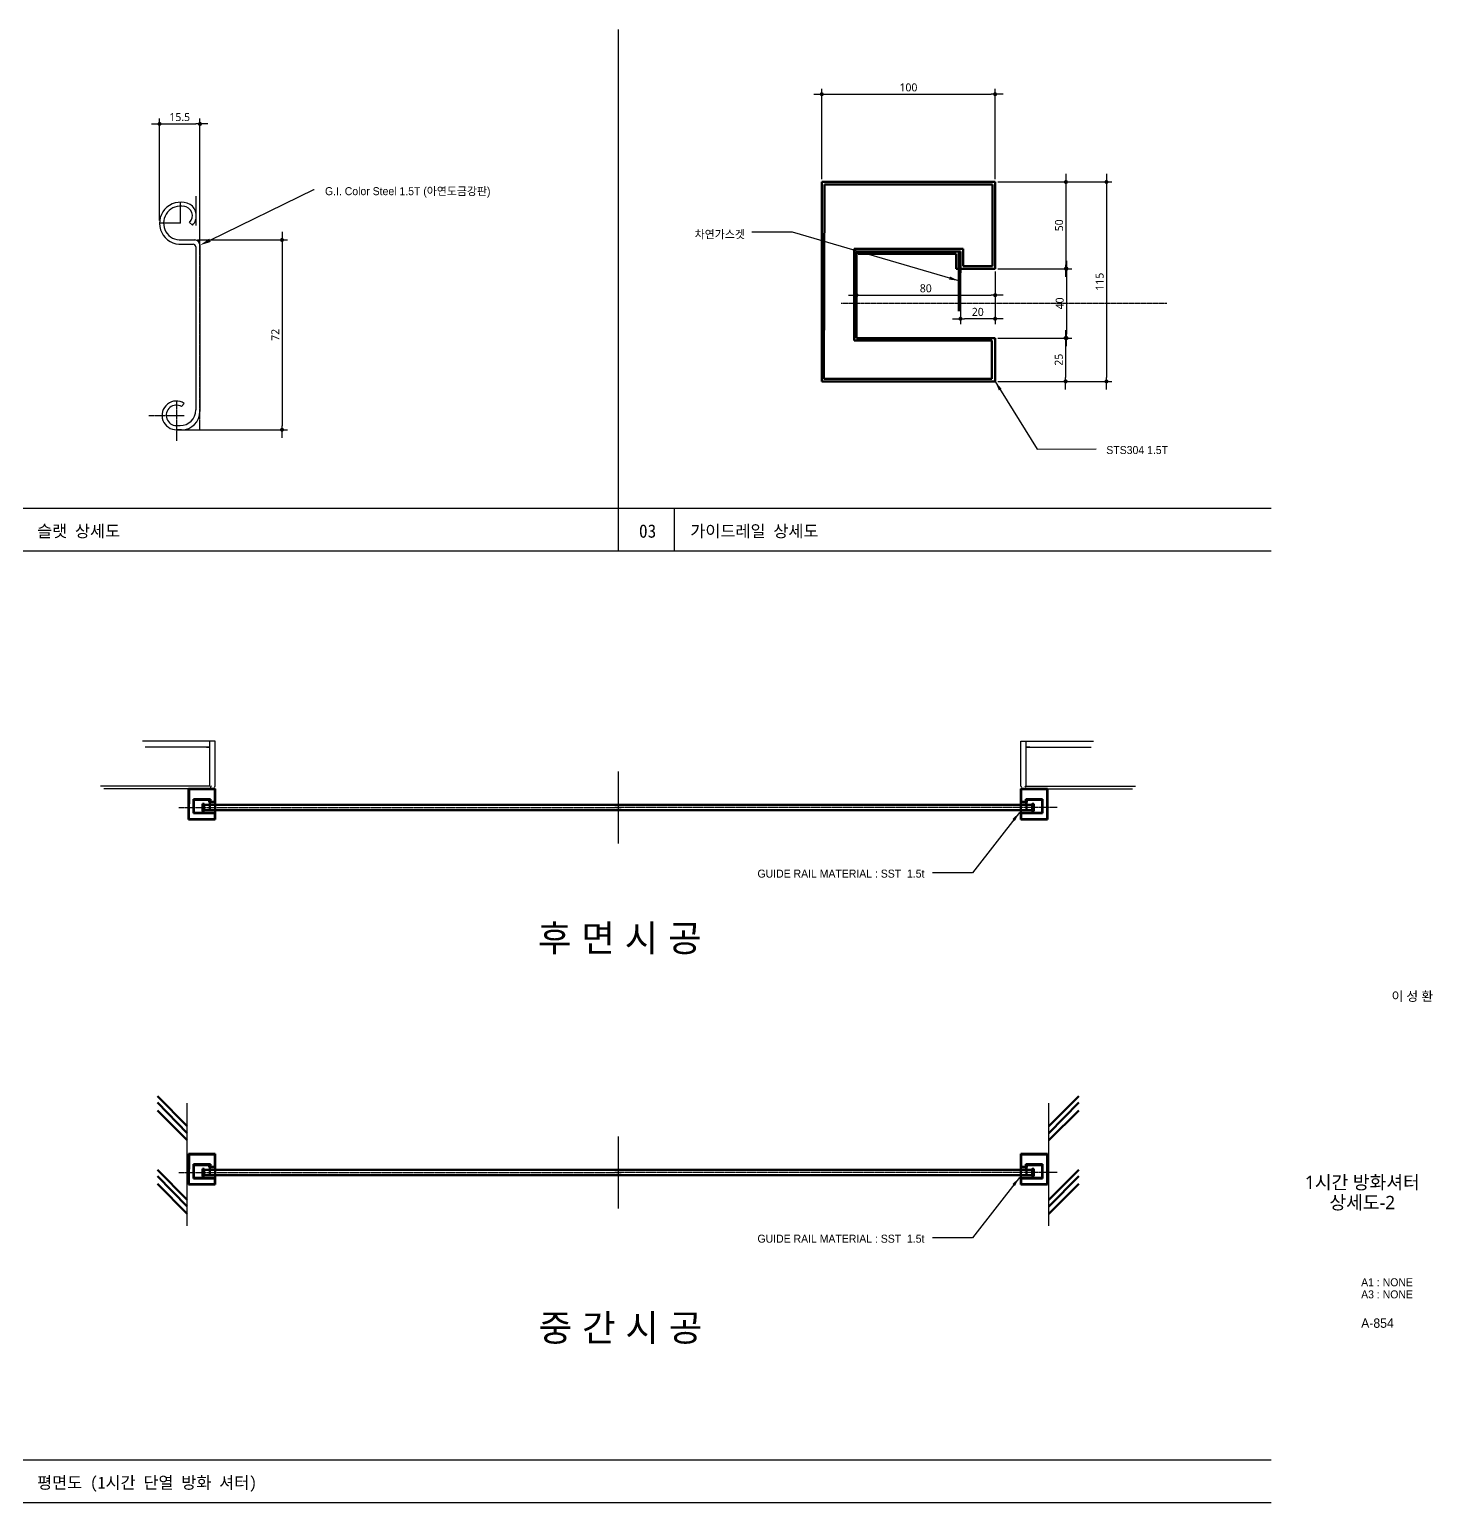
# Model space of a CAD drawing. Header units: millimetres. Extents: x -6941 to 136681, y 2065 to 58366.
# Drawn here: x 110779 to 116040, y 2065 to 7587 of the extents above; entities that cross this region are included whole.
import ezdxf
from ezdxf import colors
from ezdxf.entities.mleader import LeaderData, LeaderLine
from ezdxf.enums import TextEntityAlignment as Align
from ezdxf.math import Vec2, Vec3

# ---------------------------------------------------------------- set-up
doc = ezdxf.new("R2010")
doc.units = ezdxf.units.MM
doc.header["$LTSCALE"] = 4
doc.header["$MEASUREMENT"] = 0
doc.linetypes.add('CENTER', pattern=[2, 1.25, -0.25, 0.25, -0.25])
doc.linetypes.add('CENTER2', pattern=[1.125, 0.75, -0.125, 0.125, -0.125])
doc.layers.get('0').update_dxf_attribs({"linetype": 'CONTINUOUS'})
doc.layers.get('DEFPOINTS').update_dxf_attribs({"linetype": 'CONTINUOUS'})
for name, color, linetype in [('A-BORD-TEXT', 3, 'CONTINUOUS'), ('A-DIMS', 7, 'CONTINUOUS'), ('A-MKXS-LEAD', 7, 'CONTINUOUS'), ('A-XXXX-TABL', 7, 'CONTINUOUS'), ('A-XXXX-TXT2', 3, 'CONTINUOUS'), ('CA-ANNO-TEXT', 3, 'CONTINUOUS'), ('CENTER', 1, 'CENTER'), ('COL', 2, 'CONTINUOUS')]:
    doc.layers.add(name, color=color, linetype=linetype)
doc.layers.add('A-MKXS-TEXT1', color=3, linetype='CONTINUOUS', lineweight=25)
doc.styles.add('HY울릉도L', font='')
doc.styles.add('돋움', font='')
doc.styles.add('돋움체', font='')
doc.styles.add('맑은고딕', font='malgun.ttf')
doc.styles.get('HY울릉도L').set_extended_font_data('DotumChe')
doc.styles.get('돋움').set_extended_font_data('Dotum')
doc.styles.get('돋움체').set_extended_font_data('DotumChe')
doc.dimstyles.new('CDIM', dxfattribs={"dimtxt": 3, "dimasz": 1.5, "dimexe": 2, "dimexo": 1, "dimgap": 1, "dimtad": 1, "dimdec": 0, "dimrnd": 0.5, "dimzin": 0, "dimdsep": 32, "dimlunit": 6, "dimtxsty": 'HY울릉도L', "dimblk1": '_CIDOT', "dimblk2": '_CIDOT', "dimsah": 1, "dimcen": 5.5, "dimclrd": 2, "dimclre": 2, "dimclrt": 7, "dimadec": 0, "dimazin": 0, "dimtfac": 1, "dimtdec": 0, "dimtix": 1, "dimtmove": 2, "dimatfit": 1, "dimldrblk": '_CIDOT', "dimfxl": 1, "dimtolj": 1, "dimtzin": 0, "dimlwd": -1, "dimarcsym": 0})
doc.dimstyles.new('ISO-25', dxfattribs={"dimscale": 12, "dimtxt": 10, "dimasz": 3, "dimexe": 1, "dimexo": 2, "dimgap": 1, "dimtad": 1, "dimdec": 1, "dimtxsty": '돋움', "dimcen": 2.5, "dimclrd": 4, "dimclre": 4, "dimclrt": 7, "dimadec": 0, "dimazin": 0, "dimtfac": 0.55, "dimtdec": 1, "dimtmove": 0, "dimatfit": 3, "dimfxl": 1, "dimarcsym": 0})

# ---------------------------------------------------------------- blocks, each defined once
blk = doc.blocks.new('_CIDOT')
at = {"color": 0, "linetype": 'ByBlock'}
blk.add_line((2, 0), (-1, 0), dxfattribs=at)
at = {"color": 0, "linetype": 'ByBlock', "const_width": 0.5}
blk.add_lwpolyline([(-0.25, 0, 1), (0.25, 0, 1)], format="xyb", close=True, dxfattribs=at)
blk = doc.blocks.new('*D305')
at = {"layer": 'A-DIMS', "lineweight": -2, "transparency": 16777216}
for p, q in [((114409.8, 7015.7), (114685.1, 7015.7)), ((114409.8, 6690.7), (114685.1, 6690.7))]:
    blk.add_line(p, q, dxfattribs=at)
at = {"layer": 'A-DIMS', "transparency": 16777216}
blk.add_line((114665.1, 7000.7), (114665.1, 6705.7), dxfattribs=at)
at = {"layer": 'DEFPOINTS', "color": 0, "transparency": 16777216}
for p in [(114399.8, 7015.7), (114399.8, 6690.7), (114665.1, 6690.7)]:
    blk.add_point(p, dxfattribs=at)
at = {"layer": 'A-DIMS', "transparency": 16777216, "xscale": 15, "yscale": 15, "zscale": 15}
for p, rotation in [((114665.1, 7015.7), 90), ((114665.1, 6690.7), 270)]:
    blk.add_blockref('_CIDOT', p, dxfattribs=dict(at, rotation=rotation))
at = {"layer": 'A-DIMS', "color": 3, "transparency": 16777216, "insert": (114639.6, 6853.2), "char_height": 30, "attachment_point": 5, "rotation": 90, "style": '맑은고딕'}
blk.add_mtext('\\A1;50', dxfattribs=at)
blk = doc.blocks.new('*D306')
at = {"layer": 'A-DIMS', "lineweight": -2, "transparency": 16777216}
for p, q in [((114409.8, 6430.7), (114684, 6430.7)), ((114409.8, 6268.2), (114684, 6268.2))]:
    blk.add_line(p, q, dxfattribs=at)
at = {"layer": 'A-DIMS', "transparency": 16777216}
blk.add_line((114664, 6415.7), (114664, 6283.2), dxfattribs=at)
at = {"layer": 'DEFPOINTS', "color": 0, "transparency": 16777216}
for p in [(114399.8, 6430.7), (114399.8, 6268.2), (114664, 6268.2)]:
    blk.add_point(p, dxfattribs=at)
at = {"layer": 'A-DIMS', "transparency": 16777216, "xscale": 15, "yscale": 15, "zscale": 15}
for p, rotation in [((114664, 6430.7), 90), ((114664, 6268.2), 270)]:
    blk.add_blockref('_CIDOT', p, dxfattribs=dict(at, rotation=rotation))
at = {"layer": 'A-DIMS', "color": 3, "transparency": 16777216, "insert": (114638.5, 6349.5), "char_height": 30, "attachment_point": 5, "rotation": 90, "style": '맑은고딕'}
blk.add_mtext('\\A1;25', dxfattribs=at)
blk = doc.blocks.new('*D307')
at = {"layer": 'A-DIMS', "lineweight": -2, "transparency": 16777216}
for p, q in [((114409.8, 7015.7), (114837.3, 7015.7)), ((114409.8, 6268.2), (114837.3, 6268.2))]:
    blk.add_line(p, q, dxfattribs=at)
at = {"layer": 'A-DIMS', "transparency": 16777216}
blk.add_line((114817.3, 7000.7), (114817.3, 6283.2), dxfattribs=at)
at = {"layer": 'DEFPOINTS', "color": 0, "transparency": 16777216}
for p in [(114399.8, 7015.7), (114399.8, 6268.2), (114817.3, 6268.2)]:
    blk.add_point(p, dxfattribs=at)
at = {"layer": 'A-DIMS', "transparency": 16777216, "xscale": 15, "yscale": 15, "zscale": 15}
for p, rotation in [((114817.3, 7015.7), 90), ((114817.3, 6268.2), 270)]:
    blk.add_blockref('_CIDOT', p, dxfattribs=dict(at, rotation=rotation))
at = {"layer": 'A-DIMS', "color": 3, "transparency": 16777216, "insert": (114791.7, 6642), "char_height": 30, "attachment_point": 5, "rotation": 90, "style": '맑은고딕'}
blk.add_mtext('\\A1;115', dxfattribs=at)
blk = doc.blocks.new('*D308')
at = {"layer": 'A-DIMS', "lineweight": -2, "transparency": 16777216}
for p, q in [((114409.8, 6690.7), (114687.5, 6690.7)), ((114409.8, 6430.7), (114687.5, 6430.7))]:
    blk.add_line(p, q, dxfattribs=at)
at = {"layer": 'A-DIMS', "transparency": 16777216}
blk.add_line((114667.5, 6675.7), (114667.5, 6445.7), dxfattribs=at)
at = {"layer": 'DEFPOINTS', "color": 0, "transparency": 16777216}
for p in [(114399.8, 6690.7), (114399.8, 6430.7), (114667.5, 6430.7)]:
    blk.add_point(p, dxfattribs=at)
at = {"layer": 'A-DIMS', "transparency": 16777216, "xscale": 15, "yscale": 15, "zscale": 15}
for p, rotation in [((114667.5, 6690.7), 90), ((114667.5, 6430.7), 270)]:
    blk.add_blockref('_CIDOT', p, dxfattribs=dict(at, rotation=rotation))
at = {"layer": 'A-DIMS', "color": 3, "transparency": 16777216, "insert": (114642, 6560.7), "char_height": 30, "attachment_point": 5, "rotation": 90, "style": '맑은고딕'}
blk.add_mtext('\\A1;40', dxfattribs=at)
blk = doc.blocks.new('*D302')
at = {"layer": 'A-DIMS', "lineweight": -2, "transparency": 16777216}
for p, q in [((113749.8, 7025.7), (113749.8, 7364.6)), ((114399.8, 7025.7), (114399.8, 7364.6))]:
    blk.add_line(p, q, dxfattribs=at)
at = {"layer": 'A-DIMS', "transparency": 16777216}
blk.add_line((113764.8, 7344.6), (114384.8, 7344.6), dxfattribs=at)
at = {"layer": 'DEFPOINTS', "color": 0, "transparency": 16777216}
for p in [(114399.8, 7344.6), (113749.8, 7015.7), (114399.8, 7015.7)]:
    blk.add_point(p, dxfattribs=at)
at = {"layer": 'A-DIMS', "transparency": 16777216, "xscale": 15, "yscale": 15, "zscale": 15, "rotation": 180}
blk.add_blockref('_CIDOT', (113749.8, 7344.6), dxfattribs=at)
at = {"layer": 'A-DIMS', "transparency": 16777216, "xscale": 15, "yscale": 15, "zscale": 15}
blk.add_blockref('_CIDOT', (114399.8, 7344.6), dxfattribs=at)
at = {"layer": 'A-DIMS', "color": 3, "transparency": 16777216, "insert": (114074.8, 7370.1), "char_height": 30, "attachment_point": 5, "style": '맑은고딕'}
blk.add_mtext('\\A1;100', dxfattribs=at)
blk = doc.blocks.new('*D303')
at = {"layer": 'A-DIMS', "lineweight": -2, "transparency": 16777216}
for p, q in [((114269.8, 6680.7), (114269.8, 6483.1)), ((114399.8, 6680.7), (114399.8, 6483.1))]:
    blk.add_line(p, q, dxfattribs=at)
at = {"layer": 'A-DIMS', "transparency": 16777216}
blk.add_line((114384.8, 6503.1), (114284.8, 6503.1), dxfattribs=at)
at = {"layer": 'DEFPOINTS', "color": 0, "transparency": 16777216}
for p in [(114269.8, 6690.7), (114399.8, 6690.7), (114269.8, 6503.1)]:
    blk.add_point(p, dxfattribs=at)
at = {"layer": 'A-DIMS', "transparency": 16777216, "xscale": 15, "yscale": 15, "zscale": 15, "rotation": 180}
blk.add_blockref('_CIDOT', (114269.8, 6503.1), dxfattribs=at)
at = {"layer": 'A-DIMS', "transparency": 16777216, "xscale": 15, "yscale": 15, "zscale": 15}
blk.add_blockref('_CIDOT', (114399.8, 6503.1), dxfattribs=at)
at = {"layer": 'A-DIMS', "color": 3, "transparency": 16777216, "insert": (114334.8, 6528.6), "char_height": 30, "attachment_point": 5, "style": '맑은고딕'}
blk.add_mtext('\\A1;20', dxfattribs=at)
blk = doc.blocks.new('*D304')
at = {"layer": 'A-DIMS', "lineweight": -2, "transparency": 16777216}
for p, q in [((113879.8, 6745.7), (113879.8, 6571.5)), ((114399.8, 6680.7), (114399.8, 6571.5))]:
    blk.add_line(p, q, dxfattribs=at)
at = {"layer": 'A-DIMS', "transparency": 16777216}
blk.add_line((113894.8, 6591.5), (114384.8, 6591.5), dxfattribs=at)
at = {"layer": 'DEFPOINTS', "color": 0, "transparency": 16777216}
for p in [(113879.8, 6755.7), (114399.8, 6690.7), (114399.8, 6591.5)]:
    blk.add_point(p, dxfattribs=at)
at = {"layer": 'A-DIMS', "transparency": 16777216, "xscale": 15, "yscale": 15, "zscale": 15, "rotation": 180}
blk.add_blockref('_CIDOT', (113879.8, 6591.5), dxfattribs=at)
at = {"layer": 'A-DIMS', "transparency": 16777216, "xscale": 15, "yscale": 15, "zscale": 15}
blk.add_blockref('_CIDOT', (114399.8, 6591.5), dxfattribs=at)
at = {"layer": 'A-DIMS', "color": 3, "transparency": 16777216, "insert": (114139.8, 6617), "char_height": 30, "attachment_point": 5, "style": '맑은고딕'}
blk.add_mtext('\\A1;80', dxfattribs=at)
blk = doc.blocks.new('*D314')
at = {"layer": 'A-DIMS', "lineweight": -2, "transparency": 16777216}
for p, q in [((111408.8, 6798.3), (111746.1, 6798.3)), ((111361.8, 6086.8), (111746.1, 6086.8))]:
    blk.add_line(p, q, dxfattribs=at)
at = {"layer": 'A-DIMS', "transparency": 16777216}
blk.add_line((111726.1, 6783.3), (111726.1, 6101.8), dxfattribs=at)
at = {"layer": 'DEFPOINTS', "color": 0, "transparency": 16777216}
for p in [(111398.8, 6798.3), (111351.8, 6086.8), (111726.1, 6086.8)]:
    blk.add_point(p, dxfattribs=at)
at = {"layer": 'A-DIMS', "transparency": 16777216, "xscale": 15, "yscale": 15, "zscale": 15}
for p, rotation in [((111726.1, 6798.3), 90), ((111726.1, 6086.8), 270)]:
    blk.add_blockref('_CIDOT', p, dxfattribs=dict(at, rotation=rotation))
at = {"layer": 'A-DIMS', "color": 3, "transparency": 16777216, "insert": (111700.9, 6442.6), "char_height": 30, "attachment_point": 5, "rotation": 90, "style": '맑은고딕'}
blk.add_mtext('\\A1;72', dxfattribs=at)
blk = doc.blocks.new('*D315')
at = {"layer": 'A-DIMS', "lineweight": -2, "transparency": 16777216}
for p, q in [((111266.9, 6871.2), (111266.9, 7253.3)), ((111418.4, 6788.7), (111418.4, 7253.3))]:
    blk.add_line(p, q, dxfattribs=at)
at = {"layer": 'A-DIMS', "transparency": 16777216}
blk.add_line((111281.9, 7233.3), (111403.4, 7233.3), dxfattribs=at)
at = {"layer": 'DEFPOINTS', "color": 0, "transparency": 16777216}
for p in [(111418.4, 7233.3), (111266.9, 6861.2), (111418.4, 6778.7)]:
    blk.add_point(p, dxfattribs=at)
at = {"layer": 'A-DIMS', "transparency": 16777216, "xscale": 15, "yscale": 15, "zscale": 15, "rotation": 180}
blk.add_blockref('_CIDOT', (111266.9, 7233.3), dxfattribs=at)
at = {"layer": 'A-DIMS', "transparency": 16777216, "xscale": 15, "yscale": 15, "zscale": 15}
blk.add_blockref('_CIDOT', (111418.4, 7233.3), dxfattribs=at)
at = {"layer": 'A-DIMS', "color": 3, "transparency": 16777216, "insert": (111342.7, 7258.9), "char_height": 30, "attachment_point": 5, "style": '맑은고딕'}
blk.add_mtext('\\A1;15.5', dxfattribs=at)

msp = doc.modelspace()

# ---------------------------------------------------------------- hatches: boundary and pattern name
at = {"lineweight": 60, "transparency": 33554687}
h = msp.add_hatch(color=256, dxfattribs=at)
h.dxf.hatch_style = 1
h.set_gradient(color1=(204, 153, 0), one_color=1, tint=1, name='INVCYLINDER')
h.paths.add_polyline_path([(114269.77, 6755.72), (114263.27, 6755.72), (114263.27, 6690.72), (114263.27, 6560.72), (114264.47, 6560.72), (114269.77, 6690.72)])
h = msp.add_hatch(color=256, dxfattribs=at)
h.dxf.hatch_style = 1
h.set_gradient(color1=(204, 153, 0), one_color=1, tint=1, name='INVCYLINDER')
h.paths.add_polyline_path([(111456.05, 4700.6), (111455.05, 4700.6), (111455.05, 4690.6), (111455.05, 4670.6), (111455.23, 4670.6), (111456.05, 4690.6)])
h = msp.add_hatch(color=256, dxfattribs=at)
h.dxf.hatch_style = 1
h.set_gradient(color1=(204, 153, 0), one_color=1, tint=1, name='INVCYLINDER')
h.paths.add_polyline_path([(114516.02, 4700.6), (114517.02, 4700.6), (114517.02, 4690.6), (114517.02, 4670.6), (114516.84, 4670.6), (114516.02, 4690.6)])
h = msp.add_hatch(color=256, dxfattribs=at)
h.dxf.hatch_style = 1
h.set_gradient(color1=(204, 153, 0), one_color=1, tint=1, name='INVCYLINDER')
h.paths.add_polyline_path([(111456.05, 3332.21), (111455.05, 3332.21), (111455.05, 3322.21), (111455.05, 3302.21), (111455.23, 3302.21), (111456.05, 3322.21)])
h = msp.add_hatch(color=256, dxfattribs=at)
h.dxf.hatch_style = 1
h.set_gradient(color1=(204, 153, 0), one_color=1, tint=1, name='INVCYLINDER')
h.paths.add_polyline_path([(114516.02, 3332.21), (114517.02, 3332.21), (114517.02, 3322.21), (114517.02, 3302.21), (114516.84, 3302.21), (114516.02, 3322.21)])

# ---------------------------------------------------------------- linework, layer by layer
at = {"lineweight": 60}
for p, q in [((113749.77, 7015.72), (113749.77, 6268.23)), ((114399.77, 7015.72), (113749.77, 7015.72)), ((114399.77, 6690.72), (114399.77, 7015.72)), ((114399.77, 6690.72), (114399.77, 7015.72)), ((113759.52, 7005.97), (113757.02, 6277.97)), ((114390.02, 7005.97), (113759.52, 7005.97)), ((114390.02, 6700.47), (114390.02, 7005.97)), ((114399.77, 6956.89), (114399.77, 6690.72)), ((113870.77, 6765.47), (114279.52, 6765.47)), ((113870.77, 6420.97), (113870.77, 6765.47)), ((113879.77, 6690.72), (113879.77, 6755.72)), ((113879.77, 6755.72), (114269.77, 6755.72)), ((113886.27, 6745.97), (113886.27, 6755.72)), ((114253.52, 6745.97), (113886.27, 6745.97)), ((114253.52, 6690.72), (114253.52, 6745.97)), ((114263.27, 6690.72), (114263.27, 6755.72)), ((114269.77, 6755.72), (114269.77, 6690.72)), ((114279.52, 6765.47), (114279.52, 6700.47)), ((113879.77, 6690.72), (113879.77, 6430.72)), ((114263.27, 6690.72), (114253.52, 6690.72)), ((114263.27, 6690.72), (114263.27, 6531.34)), ((114263.27, 6531.34), (114269.77, 6690.72)), ((114399.77, 6690.72), (114269.77, 6690.72)), ((114279.52, 6700.47), (114390.02, 6700.47)), ((114387.52, 6420.97), (113870.77, 6420.97)), ((113879.77, 6430.72), (114399.77, 6430.72)), ((114387.52, 6277.97), (114387.52, 6420.97)), ((114399.77, 6430.72), (114399.77, 6268.23)), ((114399.77, 6268.23), (113749.77, 6268.23)), ((113757.02, 6277.97), (114387.52, 6277.97)), ((111376.05, 4740.6), (111376.05, 4625.6)), ((111476.05, 4740.6), (111376.05, 4740.6)), ((111377.55, 4739.1), (111377.16, 4627.1)), ((111474.55, 4739.1), (111377.55, 4739.1)), ((111394.66, 4702.1), (111457.55, 4702.1)), ((111394.66, 4649.1), (111394.66, 4702.1)), ((111396.05, 4690.6), (111396.05, 4700.6)), ((111396.05, 4700.6), (111456.05, 4700.6)), ((111397.05, 4699.1), (111397.05, 4700.6)), ((111453.55, 4699.1), (111397.05, 4699.1)), ((111453.55, 4690.6), (111453.55, 4699.1)), ((111455.05, 4690.6), (111455.05, 4700.6)), ((111456.05, 4700.6), (111456.05, 4690.6)), ((111457.55, 4702.1), (111457.55, 4692.1)), ((111474.55, 4692.1), (111474.55, 4739.1)), ((111476.05, 4690.6), (111476.05, 4740.6)), ((111476.05, 4690.6), (111476.05, 4740.6)), ((111476.05, 4731.54), (111476.05, 4690.6)), ((114496.02, 4690.6), (114496.02, 4740.6)), ((114496.02, 4690.6), (114496.02, 4740.6)), ((114496.02, 4740.6), (114596.02, 4740.6)), ((114496.02, 4731.54), (114496.02, 4690.6)), ((114497.52, 4692.1), (114497.52, 4739.1)), ((114497.52, 4739.1), (114594.52, 4739.1)), ((114577.41, 4702.1), (114514.52, 4702.1)), ((114514.52, 4702.1), (114514.52, 4692.1)), ((114576.02, 4700.6), (114516.02, 4700.6)), ((114516.02, 4700.6), (114516.02, 4690.6)), ((114517.02, 4690.6), (114517.02, 4700.6)), ((114518.52, 4699.1), (114575.02, 4699.1)), ((114518.52, 4690.6), (114518.52, 4699.1)), ((114575.02, 4699.1), (114575.02, 4700.6)), ((114576.02, 4690.6), (114576.02, 4700.6)), ((114577.41, 4649.1), (114577.41, 4702.1)), ((114594.52, 4739.1), (114594.91, 4627.1)), ((114596.02, 4740.6), (114596.02, 4625.6)), ((111474.16, 4649.1), (111394.66, 4649.1)), ((111396.05, 4690.6), (111396.05, 4650.6)), ((111396.05, 4650.6), (111476.05, 4650.6)), ((111433.75, 4670.6), (111433.75, 4680.6)), ((111433.75, 4680.6), (112988.93, 4680.6)), ((111433.75, 4660.6), (112992.2, 4660.6)), ((111455.05, 4690.6), (111453.55, 4690.6)), ((111455.05, 4690.6), (111455.05, 4666.07)), ((111455.05, 4666.07), (111456.05, 4690.6)), ((111476.05, 4690.6), (111456.05, 4690.6)), ((111457.55, 4692.1), (111474.55, 4692.1)), ((111474.16, 4627.1), (111474.16, 4649.1)), ((111476.05, 4690.6), (111476.05, 4650.6)), ((111476.05, 4650.6), (111476.05, 4625.6)), ((114538.32, 4660.6), (112979.87, 4660.6)), ((114538.32, 4680.6), (112983.15, 4680.6)), ((114496.02, 4690.6), (114516.02, 4690.6)), ((114496.02, 4690.6), (114496.02, 4650.6)), ((114496.02, 4650.6), (114496.02, 4625.6)), ((114576.02, 4650.6), (114496.02, 4650.6)), ((114514.52, 4692.1), (114497.52, 4692.1)), ((114497.91, 4627.1), (114497.91, 4649.1)), ((114497.91, 4649.1), (114577.41, 4649.1)), ((114517.02, 4666.07), (114516.02, 4690.6)), ((114517.02, 4690.6), (114518.52, 4690.6)), ((114517.02, 4690.6), (114517.02, 4666.07)), ((114538.32, 4670.6), (114538.32, 4680.6)), ((114576.02, 4690.6), (114576.02, 4650.6)), ((111476.05, 4625.6), (111376.05, 4625.6)), ((111377.16, 4627.1), (111474.16, 4627.1)), ((114496.02, 4625.6), (114596.02, 4625.6)), ((114594.91, 4627.1), (114497.91, 4627.1)), ((111371.01, 3475.81), (111258.99, 3588.36)), ((111371.01, 3450.5), (111258.99, 3564.57)), ((111371.01, 3423.25), (111258.99, 3535.57)), ((114601.07, 3475.81), (114713.08, 3588.36)), ((114601.07, 3450.5), (114713.08, 3564.57)), ((114601.07, 3423.25), (114713.08, 3535.57)), ((111376.05, 3372.21), (111376.05, 3257.21)), ((111476.05, 3372.21), (111376.05, 3372.21)), ((111377.55, 3370.71), (111377.16, 3258.71)), ((111474.55, 3370.71), (111377.55, 3370.71)), ((111474.55, 3323.71), (111474.55, 3370.71)), ((111476.05, 3322.21), (111476.05, 3372.21)), ((111476.05, 3322.21), (111476.05, 3372.21)), ((114496.02, 3322.21), (114496.02, 3372.21)), ((114496.02, 3322.21), (114496.02, 3372.21)), ((114496.02, 3372.21), (114596.02, 3372.21)), ((114497.52, 3323.71), (114497.52, 3370.71)), ((114497.52, 3370.71), (114594.52, 3370.71)), ((114594.52, 3370.71), (114594.91, 3258.71)), ((114596.02, 3372.21), (114596.02, 3257.21)), ((111394.66, 3333.71), (111457.55, 3333.71)), ((111394.66, 3280.71), (111394.66, 3333.71)), ((111396.05, 3322.21), (111396.05, 3332.21)), ((111396.05, 3332.21), (111456.05, 3332.21)), ((111396.05, 3322.21), (111396.05, 3282.21)), ((111397.05, 3330.71), (111397.05, 3332.21)), ((111453.55, 3330.71), (111397.05, 3330.71)), ((111453.55, 3322.21), (111453.55, 3330.71)), ((111455.05, 3322.21), (111453.55, 3322.21)), ((111455.05, 3322.21), (111455.05, 3332.21)), ((111455.05, 3322.21), (111455.05, 3297.69)), ((111455.05, 3297.69), (111456.05, 3322.21)), ((111456.05, 3332.21), (111456.05, 3322.21)), ((111476.05, 3322.21), (111456.05, 3322.21)), ((111457.55, 3333.71), (111457.55, 3323.71)), ((111457.55, 3323.71), (111474.55, 3323.71)), ((111476.05, 3363.16), (111476.05, 3322.21)), ((111476.05, 3322.21), (111476.05, 3282.21)), ((114496.02, 3363.16), (114496.02, 3322.21)), ((114496.02, 3322.21), (114516.02, 3322.21)), ((114496.02, 3322.21), (114496.02, 3282.21)), ((114514.52, 3323.71), (114497.52, 3323.71)), ((114577.41, 3333.71), (114514.52, 3333.71)), ((114514.52, 3333.71), (114514.52, 3323.71)), ((114576.02, 3332.21), (114516.02, 3332.21)), ((114516.02, 3332.21), (114516.02, 3322.21)), ((114517.02, 3297.69), (114516.02, 3322.21)), ((114517.02, 3322.21), (114517.02, 3332.21)), ((114517.02, 3322.21), (114518.52, 3322.21)), ((114517.02, 3322.21), (114517.02, 3297.69)), ((114518.52, 3330.71), (114575.02, 3330.71)), ((114518.52, 3322.21), (114518.52, 3330.71)), ((114575.02, 3330.71), (114575.02, 3332.21)), ((114576.02, 3322.21), (114576.02, 3332.21)), ((114576.02, 3322.21), (114576.02, 3282.21)), ((114577.41, 3280.71), (114577.41, 3333.71)), ((111371.01, 3200.51), (111258.99, 3313.06)), ((111371.01, 3175.2), (111258.99, 3289.27)), ((111371.01, 3147.95), (111258.99, 3260.27)), ((111377.16, 3258.71), (111474.16, 3258.71)), ((111474.16, 3280.71), (111394.66, 3280.71)), ((111396.05, 3282.21), (111476.05, 3282.21)), ((111433.75, 3302.21), (111433.75, 3312.21)), ((111433.75, 3312.21), (112988.93, 3312.21)), ((111433.75, 3292.21), (112992.2, 3292.21)), ((111474.16, 3258.71), (111474.16, 3280.71)), ((111476.05, 3282.21), (111476.05, 3257.21)), ((114538.32, 3292.21), (112979.87, 3292.21)), ((114538.32, 3312.21), (112983.15, 3312.21)), ((114496.02, 3282.21), (114496.02, 3257.21)), ((114576.02, 3282.21), (114496.02, 3282.21)), ((114497.91, 3258.71), (114497.91, 3280.71)), ((114497.91, 3280.71), (114577.41, 3280.71)), ((114594.91, 3258.71), (114497.91, 3258.71)), ((114538.32, 3302.21), (114538.32, 3312.21)), ((114601.07, 3200.51), (114713.08, 3313.06)), ((114601.07, 3175.2), (114713.08, 3289.27)), ((114601.07, 3147.95), (114713.08, 3260.27)), ((111476.05, 3257.21), (111376.05, 3257.21)), ((114496.02, 3257.21), (114596.02, 3257.21))]:
    msp.add_line(p, q, dxfattribs=at)
at = {"color": 6}
for p, q in [((111404.66, 6852.48), (111404.66, 6962.29)), ((111345.82, 6861.81), (111345.82, 6939.97)), ((111345.72, 6861.15), (111266.9, 6861.15))]:
    msp.add_line(p, q, dxfattribs=at)
for p, q in [((111390.97, 6854.11), (111379.8, 6863.77)), ((111340.49, 6798.28), (111398.8, 6798.28)), ((111339.3, 6782.6), (111392.92, 6782.6)), ((111402.72, 6772.8), (111402.72, 6161.28)), ((111418.4, 6778.68), (111418.4, 6155.4)), ((111359.6, 6185.88), (111349.57, 6173.65)), ((111330.2, 6102.48), (111343.92, 6102.48)), ((111349.8, 6086.8), (111330.2, 6086.8)), ((111331.98, 6086.83), (111643.92, 6086.83)), ((111476.05, 4919.13), (111203.03, 4919.13)), ((111456.05, 4750.6), (111456.05, 4919.13)), ((111476.05, 4750.6), (111476.05, 4919.13)), ((114496.02, 4750.6), (114496.02, 4919.13)), ((114496.02, 4919.13), (114769.04, 4919.13)), ((114516.02, 4750.6), (114516.02, 4919.13)), ((111456.05, 4897.56), (111212.71, 4897.56)), ((111442.39, 4897.56), (111456.05, 4897.56)), ((114529.68, 4897.56), (114516.02, 4897.56)), ((114516.02, 4897.56), (114759.36, 4897.56)), ((111456.05, 4750.6), (111045.97, 4750.6)), ((114516.02, 4750.6), (114926.1, 4750.6)), ((111476.05, 4740.6), (111057.59, 4740.6)), ((114496.02, 4740.6), (114914.48, 4740.6)), ((111371.01, 3103.26), (111371.01, 3562.2)), ((114601.07, 3103.26), (114601.07, 3562.2))]:
    msp.add_line(p, q)
at = {"color": 1, "linetype": 'CENTER2'}
msp.add_line((115043.15, 6560.72), (113822.46, 6560.72), dxfattribs=at)
at = {"color": 1, "linetype": 'CENTER'}
for p, q in [((111330.2, 6194.6), (111330.2, 6044.6)), ((111226.76, 6140.7), (111359.16, 6140.7))]:
    msp.add_line(p, q, dxfattribs=at)
at = {"color": 1}
for p, q in [((112986.04, 4805.58), (112986.04, 4535.61)), ((112986.04, 4805.58), (112986.04, 4535.61)), ((112986.04, 3437.19), (112986.04, 3167.23)), ((112986.04, 3437.19), (112986.04, 3167.23))]:
    msp.add_line(p, q, dxfattribs=at)
at = {"color": 1, "linetype": 'CENTER', "lineweight": -3}
for p, q in [((111339.29, 4670.6), (112997.6, 4670.6)), ((114632.78, 4670.6), (112974.47, 4670.6)), ((111339.29, 3302.21), (112997.6, 3302.21)), ((114632.78, 3302.21), (112974.47, 3302.21))]:
    msp.add_line(p, q, dxfattribs=at)
at = {"color": 0}
msp.add_lwpolyline([(112986.04, 7587.44), (112986.04, 5632.5)], dxfattribs=at)
at = {"lineweight": 60}
for points in [[(111427.65, 4684.43), (111433.75, 4684.43), (111433.75, 4657.94), (111427.65, 4657.94)], [(114544.42, 4684.43), (114538.32, 4684.43), (114538.32, 4657.94), (114544.42, 4657.94)], [(111427.65, 3316.05), (111433.75, 3316.05), (111433.75, 3289.55), (111427.65, 3289.55)], [(114544.42, 3316.05), (114538.32, 3316.05), (114538.32, 3289.55), (114544.42, 3289.55)]]:
    msp.add_lwpolyline(points, close=True, dxfattribs=at)
for centre, radius, start, end in [((111345.72, 6861.15), 78.82, 63.17282, 265.32929), ((111345.82, 6861.81), 63.76, 78.37827, 265.1991), ((111354.08, 6888.79), 35.88, 315.78445, 84.83939), ((111354.08, 6888.79), 50.63, 316.76249, 57.49686), ((111398.8, 6778.68), 19.6, 0, 90), ((111392.92, 6772.8), 9.8, 0, 90), ((111330.2, 6140.7), 53.9, 56.94427, 271.88916), ((111330.2, 6140.7), 38.22, 59.54707, 270), ((111343.92, 6161.28), 58.8, 270, 0), ((111343.92, 6161.28), 58.8, 270, 0), ((111349.8, 6155.4), 68.6, 270, 0), ((111349.8, 6155.4), 68.6, 270, 0), ((111462.68, 4745.54), 5.21, 106.13613, 253.86387), ((111477.49, 4745.6), 5.21, 106.13613, 253.86387), ((114494.58, 4745.6), 5.21, 286.13613, 73.86387), ((114509.39, 4745.54), 5.21, 286.13613, 73.86387)]:
    msp.add_arc(centre, radius, start, end)
at = {"layer": 'A-XXXX-TABL'}
for p, q in [((108087.7, 5792.5), (115435.2, 5792.5)), ((108087.7, 5632.5), (115435.2, 5632.5)), ((108087.7, 2225.44), (115435.2, 2225.44)), ((108087.7, 2065.44), (115435.2, 2065.44))]:
    msp.add_line(p, q, dxfattribs=at)
at = {"layer": 'CENTER', "color": 1}
msp.add_line((111418.4, 6086.8), (111418.4, 6949.2), dxfattribs=at)
at = {"layer": 'COL', "color": 7}
msp.add_line((113196.83, 5792.5), (113196.83, 5632.5), dxfattribs=at)

# ---------------------------------------------------------------- texts
at = {"char_height": 67.725, "attachment_point": 5}
for s, insert in [('{\\fNew Gulim|b0|i0|c129|p18;\\H1.477x;후 면 시 공}', (112992.42, 4175.59)), ('{\\fNew Gulim|b0|i0|c129|p18;\\H1.477x;중 간 시 공}', (112995.05, 2715.14))]:
    msp.add_mtext(s, dxfattribs=dict(at, insert=insert))
at = {"layer": 'A-BORD-TEXT', "style": '맑은고딕'}
msp.add_text('이 성 환', height=35, dxfattribs=at).set_placement((116041.56, 3945.67), align=Align.RIGHT)
for s, p in [('1시간 방화셔터', (115776.45, 3265.63)), ('상세도-2', (115776.45, 3190.07))]:
    msp.add_text(s, height=50, dxfattribs=at).set_placement(p, align=Align.MIDDLE_CENTER)
at = {"layer": 'A-BORD-TEXT', "style": '돋움'}
for s, height, p in [('A1 : NONE', 30, (115772.16, 2876.13)), ('A1 : NONE', 30, (115772.16, 2876.13)), ('A3 : NONE', 30, (115772.16, 2830.78)), ('A3 : NONE', 30, (115772.16, 2830.78)), ('A-854', 35, (115772.16, 2720.42))]:
    msp.add_text(s, height=height, dxfattribs=at).set_placement(p)
at = {"layer": 'A-MKXS-TEXT1', "style": '돋움체'}
for s, p in [('슬랫 상세도', (110807.66, 5707.09)), ('가이드레일 상세도', (113256.83, 5707.09)), ('평면도 (1시간 단열 방화 셔터)', (110807.66, 2140.04))]:
    msp.add_text(s, height=45, dxfattribs=at).set_placement(p, align=Align.MIDDLE_LEFT)
at = {"layer": 'A-XXXX-TXT2', "style": '돋움'}
for s, p in [('G.I. Color Steel 1.5T (아연도금강판)', (111887.18, 6966.26)), ('STS304 1.5T ', (114816.72, 5995.82))]:
    msp.add_text(s, height=30, dxfattribs=at).set_placement(p)
for s, p in [('차연가스겟 ', (113472.4, 6804.43)), ('GUIDE RAIL MATERIAL : SST  1.5t', (114134.72, 4407.94)), ('GUIDE RAIL MATERIAL : SST  1.5t', (114134.72, 3039.55))]:
    msp.add_text(s, height=30, dxfattribs=at).set_placement(p, align=Align.RIGHT)
at = {"layer": 'CA-ANNO-TEXT', "style": '돋움체'}
msp.add_text('03', height=50, dxfattribs=at).set_placement((113096.83, 5707.29), align=Align.MIDDLE_CENTER)

# ---------------------------------------------------------------- dimensions: what is measured, and where the dimension line sits
at = {"layer": 'A-DIMS'}
for base, p1, p2, text, picture, middle in [((114399.77, 7344.55), (113749.77, 7015.72), (114399.77, 7015.72), '100', '*D302', (114074.77, 7370.13)), ((111418.4, 7233.28), (111266.9, 6861.15), (111418.4, 6778.68), '15.5', '*D315', (111342.65, 7258.86)), ((114399.77, 6591.54), (113879.77, 6755.72), (114399.77, 6690.72), '80', '*D304', (114139.77, 6617.04)), ((114269.77, 6503.06), (114399.77, 6690.72), (114269.77, 6690.72), '20', '*D303', (114334.77, 6528.56))]:
    dim = msp.add_linear_dim(base=base, p1=p1, p2=p2, text=text, dimstyle='CDIM', override={"dimscale": 10, "dimtxsty": '맑은고딕', "dimclrd": 256, "dimclre": 256, "dimclrt": 3}, dxfattribs=at)
    dim.commit()
    dim.dimension.update_dxf_attribs({"geometry": picture, "text_midpoint": middle})
for base, p1, p2, text, picture, middle in [((114665.07, 6690.72), (114399.77, 7015.72), (114399.77, 6690.72), '50', '*D305', (114639.57, 6853.22)), ((114817.32, 6268.23), (114399.77, 7015.72), (114399.77, 6268.23), '115', '*D307', (114791.74, 6641.98)), ((111726.13, 6086.83), (111398.8, 6798.28), (111351.81, 6086.83), '72', '*D314', (111700.89, 6442.55)), ((114667.54, 6430.72), (114399.77, 6690.72), (114399.77, 6430.72), '40', '*D308', (114642.04, 6560.72)), ((114664, 6268.23), (114399.77, 6430.72), (114399.77, 6268.23), '25', '*D306', (114638.5, 6349.48))]:
    dim = msp.add_linear_dim(base=base, p1=p1, p2=p2, angle=90, text=text, dimstyle='CDIM', override={"dimscale": 10, "dimtxsty": '맑은고딕', "dimclrd": 256, "dimclre": 256, "dimclrt": 3}, dxfattribs=at)
    dim.commit()
    dim.dimension.update_dxf_attribs({"geometry": picture, "text_midpoint": middle})

# ---------------------------------------------------------------- leaders
at = {"layer": 'A-MKXS-LEAD'}
for points, override in [([(114263.27, 6645.48), (113639.76, 6827.38), (113488.01, 6827.38)], {"dimgap": 1, "dimtad": 0, "dimclrd": 256}), ([(114399.77, 6268.23), (114557.94, 6013.62), (114778.56, 6015.38)], {"dimtxt": 5, "dimclrd": 256}), ([(114491.43, 4652.55), (114314.69, 4425.9), (114165.38, 4425.9)], {"dimtad": 0, "dimclrd": 256}), ([(114491.43, 3284.16), (114314.69, 3057.52), (114165.38, 3057.52)], {"dimtad": 0, "dimclrd": 256})]:
    msp.add_leader(points, dimstyle='ISO-25', override=override, dxfattribs=at)
ml = msp.add_multileader_mtext('Standard', dxfattribs=at)
ml.set_content('', color=256)
ml.set_leader_properties(color=256)
ml.build(insert=Vec2(0, 0))
ml.multileader.update_dxf_attribs({"text_right_attachment_type": 6, "dogleg_length": 0.36, "arrow_head_size": 42})
ctx = ml.context
ctx.base_point, ctx.char_height, ctx.arrow_head_size, ctx.landing_gap_size, ctx.plane_origin = Vec3(111846.09, 6987.33), 0.252, 42, 0.126, Vec3(111418.4, 6778.68)
ctx.right_attachment = 6
notes = []
notes.append((ctx, [(0, (1, 1, 0), (111845.58, 6987.33), (1, 0), 0.504, [(0, [(111418.4, 6778.68)], 0, [])])]))
ctx.mtext.insert, ctx.mtext.flow_direction = Vec3(111846.21, 6987.46), 5
for ctx, leaders in notes:
    for number, flags, end, landing, length, lines in leaders:
        leader = LeaderData()
        leader.index, (leader.has_last_leader_line, leader.has_dogleg_vector, leader.attachment_direction) = number, flags
        leader.last_leader_point, leader.dogleg_vector, leader.dogleg_length = Vec3(end), Vec3(landing), length
        for number, points, colour, breaks in lines:
            line = LeaderLine()
            line.index, line.vertices, line.color, line.breaks = number, Vec3.list(points), colors.encode_raw_color(colour), breaks
            leader.lines.append(line)
        ctx.leaders.append(leader)

doc.saveas('drawing.dxf')
